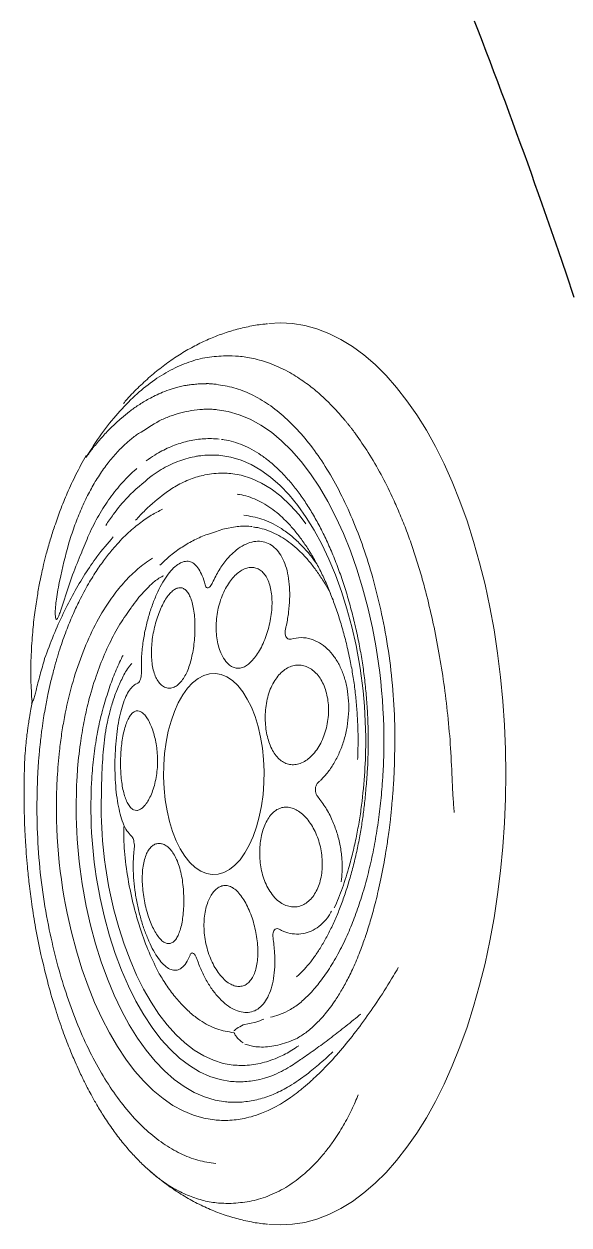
# Model space of a CAD drawing. Extents: x 941 to 1034, y 781 to 934.
# Drawn here: x 1021.88 to 1025.32, y 847.32 to 854.92 of the extents above; entities that cross this region are included whole.
import ezdxf

# ---------------------------------------------------------------- set-up
doc = ezdxf.new("R2010")
doc.units = 0
doc.header["$MEASUREMENT"] = 0
doc.linetypes.add('SLD-Solid', pattern=[0])
doc.layers.add('1', color=4, linetype='Continuous')

# ---------------------------------------------------------------- blocks, each defined once
blk = doc.blocks.new('S')
at = {"layer": '1', "color": 3, "linetype": 'SLD-Solid', "lineweight": 15}
for p, q in [((2.0161, -1.3126), (1.9693, -1.2484)), ((2.9307, -1.4257), (2.9271, -1.4978)), ((1.6479, -1.5811), (1.6651, -1.6616)), ((1.7864, -1.6503), (1.8014, -1.5928)), ((-1.4889, -1.6987), (-1.4717, -1.7896)), ((-1.4717, -1.7896), (-1.4554, -1.8366)), ((2.5914, -2.2476), (2.5895, -2.2499)), ((-1.4958, -2.5305), (-1.4946, -2.5312)), ((0.1727, -2.5568), (0.1368, -2.5566)), ((0.1127, -2.7131), (0.1586, -2.7152)), ((-0.3792, -2.9973), (-0.3768, -2.9973)), ((-0.3768, -2.9973), (-0.3665, -2.9979))]:
    blk.add_line(p, q, dxfattribs=at)
at = {"layer": '1', "color": 3, "linetype": 'SLD-Solid', "lineweight": 15, "flags": 128}
for points in [[(-2.7726, -1.4978), (-2.7762, -1.4257), (-2.7721, -1.3485), (-2.7595, -1.2714), (-2.7387, -1.1949), (-2.7095, -1.119), (-2.6722, -1.044), (-2.6269, -0.9701), (-2.5736, -0.8976), (-2.5125, -0.8266), (-2.4438, -0.7574), (-2.3678, -0.6901), (-2.2846, -0.625), (-2.1944, -0.5623), (-2.0976, -0.502), (-1.9944, -0.4445), (-1.8851, -0.3899), (-1.7701, -0.3383), (-1.6496, -0.2899), (-1.5241, -0.2448), (-1.3939, -0.2032), (-1.2594, -0.1652), (-1.1209, -0.1308), (-0.9789, -0.1003), (-0.8339, -0.0736), (-0.6861, -0.051), (-0.5362, -0.0323), (-0.3844, -0.0177), (-0.2313, -0.0073), (-0.0772, -0.001), (0.0772, 0.001), (0.2317, -0.001), (0.3858, -0.0073), (0.5389, -0.0177), (0.6907, -0.0323), (0.8406, -0.051), (0.9884, -0.0736), (1.1334, -0.1003), (1.2754, -0.1308), (1.4138, -0.1652), (1.5484, -0.2032), (1.6786, -0.2448), (1.8041, -0.2899), (1.9246, -0.3383), (2.0396, -0.3899), (2.1489, -0.4445), (2.2521, -0.502), (2.3489, -0.5623), (2.439, -0.625), (2.5223, -0.6901), (2.5983, -0.7574), (2.667, -0.8266), (2.7281, -0.8976), (2.7814, -0.9701), (2.8267, -1.044), (2.864, -1.119), (2.8931, -1.1949), (2.914, -1.2714), (2.9265, -1.3485), (2.9307, -1.4257), (2.9307, -1.4257)], [(-0.8472, -0.843), (-0.9753, -0.8722), (-1.0996, -0.9052), (-1.2194, -0.9421), (-1.3344, -0.9827), (-1.4441, -1.0268), (-1.548, -1.0742), (-1.6458, -1.1248), (-1.7371, -1.1784), (-1.8216, -1.2347), (-1.8988, -1.2935), (-1.9685, -1.3546), (-2.0304, -1.4178), (-2.0843, -1.4828), (-2.13, -1.5494), (-2.1673, -1.6172), (-2.196, -1.6861), (-2.216, -1.7558), (-2.2273, -1.8259)], [(-1.938, -1.8032), (-1.9274, -1.7385), (-1.9082, -1.6743), (-1.8806, -1.6108), (-1.8446, -1.5485), (-1.8004, -1.4874), (-1.7483, -1.428), (-1.6884, -1.3704), (-1.621, -1.3149), (-1.5464, -1.2618), (-1.4649, -1.2112), (-1.3769, -1.1635), (-1.2828, -1.1188), (-1.183, -1.0773), (-1.0779, -1.0392), (-0.968, -1.0046), (-0.8537, -0.9738), (-0.7357, -0.9468)], [(-1.5051, -1.2638), (-1.5615, -1.3078), (-1.6245, -1.3646), (-1.6794, -1.4234), (-1.7258, -1.4841), (-1.7636, -1.5462), (-1.7926, -1.6095), (-1.8126, -1.6737), (-1.8235, -1.7384)], [(-0.0136, -1.5323), (0.0601, -1.5291), (0.1341, -1.5303), (0.2072, -1.5357), (0.2787, -1.5454), (0.3474, -1.5591), (0.4124, -1.5767), (0.4729, -1.598), (0.5281, -1.6227), (0.5772, -1.6504), (0.6195, -1.6807), (0.6545, -1.7133), (0.6816, -1.7477), (0.7006, -1.7835), (0.7112, -1.8201), (0.7132, -1.8571), (0.7066, -1.8939), (0.6915, -1.9301), (0.668, -1.9652), (0.6366, -1.9987), (0.5976, -2.0302), (0.5516, -2.0591), (0.4992, -2.0852), (0.4411, -2.1081), (0.378, -2.1275), (0.3109, -2.143), (0.2406, -2.1546), (0.1681, -2.162), (0.0944, -2.1651), (0.0204, -2.164), (-0.0528, -2.1586), (-0.1242, -2.1489), (-0.1929, -2.1352), (-0.2579, -2.1175), (-0.3185, -2.0963), (-0.3736, -2.0716), (-0.4227, -2.0439), (-0.465, -2.0136), (-0.5, -1.981), (-0.5271, -1.9466), (-0.5461, -1.9108), (-0.5567, -1.8742), (-0.5587, -1.8372), (-0.5521, -1.8004), (-0.537, -1.7641), (-0.5135, -1.729), (-0.4821, -1.6956), (-0.4432, -1.6641), (-0.3971, -1.6351), (-0.3447, -1.609), (-0.2866, -1.5862), (-0.2235, -1.5668), (-0.1564, -1.5512), (-0.0861, -1.5397), (-0.0136, -1.5323)], [(1.9188, -1.7247), (1.9083, -1.7874), (1.8889, -1.8495), (1.8609, -1.9107), (1.8243, -1.9709), (1.7793, -2.0295), (1.7262, -2.0865), (1.6653, -2.1415), (1.5967, -2.1942), (1.5209, -2.2443), (1.4382, -2.2916), (1.3491, -2.336), (1.254, -2.377), (1.1533, -2.4147), (1.0476, -2.4487), (0.9373, -2.4789), (0.8231, -2.5051)], [(2.0223, -1.7407), (2.0111, -1.8069), (1.9907, -1.8726), (1.961, -1.9374), (1.9223, -2.0011), (1.8747, -2.0631), (1.8186, -2.1234), (1.754, -2.1816), (1.6815, -2.2373), (1.6013, -2.2903), (1.5138, -2.3404), (1.4196, -2.3873), (1.3189, -2.4308), (1.2124, -2.4706), (1.1005, -2.5066), (0.9839, -2.5385), (0.8631, -2.5663)], [(0.913, -2.6547), (1.0346, -2.6269), (1.1523, -2.5951), (1.2655, -2.5595), (1.3738, -2.5203), (1.4766, -2.4775), (1.5736, -2.4314), (1.6642, -2.3823), (1.7482, -2.3302), (1.825, -2.2755), (1.8945, -2.2183), (1.9562, -2.159), (2.0099, -2.0977), (2.0554, -2.0349), (2.0925, -1.9706), (2.1209, -1.9053), (2.1407, -1.8391), (2.1517, -1.7725)], [(2.2662, -1.8429), (2.2555, -1.9094), (2.2365, -1.9755), (2.2093, -2.0408), (2.174, -2.1052), (2.1306, -2.1683), (2.0795, -2.23), (2.0207, -2.2899), (1.9546, -2.3479), (1.8814, -2.4037), (1.8013, -2.4571), (1.7147, -2.5079), (1.6219, -2.5559), (1.5233, -2.6009), (1.4192, -2.6427), (1.3102, -2.6812), (1.1965, -2.7162), (1.0787, -2.7476), (0.9572, -2.7752)]]:
    blk.add_lwpolyline(points, dxfattribs=at)
at = {"layer": '1', "color": 3, "linetype": 'SLD-Solid', "lineweight": 15}
for centre, radius, start, end in [((-0.1318, -4.3558), 3.5849, 86.83594, 101.51193), ((-0.1315, -3.9129), 3.027, 86.83593, 101.51193), ((-0.7029, -2.4722), 0.0592, 50.91201, 59.99979), ((0.2868, 0.1248), 2.684, 267.56353, 281.52635), ((0.286, 0.2671), 2.8916, 266.83593, 281.51193), ((0.2863, 0.4256), 3.1434, 267.67226, 281.49976), ((0.2862, 0.5192), 3.3621, 266.83592, 281.51194)]:
    blk.add_arc(centre, radius, start, end, dxfattribs=at)
for points, knots in [([(0.1309, -0.3381), (0.0587, -0.3411), (-0.0837, -0.347), (-0.2933, -0.3655), (-0.4951, -0.3902), (-0.6883, -0.421), (-0.873, -0.4568), (-0.9903, -0.4851), (-1.0482, -0.499)], [0, 0, 0, 0, 0.177758, 0.350785, 0.519308, 0.683545, 0.843707, 1, 1, 1, 1]), ([(0.3219, -0.3254), (0.2903, -0.3282), (0.2268, -0.3339), (0.163, -0.3367), (0.1309, -0.3381)], [0, 0, 0, 0, 0.497933, 1, 1, 1, 1]), ([(-1.0482, -0.499), (-1.0842, -0.5084), (-1.1568, -0.5273), (-1.2636, -0.5591), (-1.3696, -0.5939), (-1.4743, -0.632), (-1.5771, -0.6734), (-1.6931, -0.7249), (-1.8219, -0.7895), (-1.9549, -0.867), (-2.0421, -0.9262), (-2.0895, -0.9612), (-2.1045, -0.9726), (-2.1193, -0.984), (-2.1341, -0.9957), (-2.1487, -1.0074), (-2.172, -1.0266), (-2.2083, -1.0579), (-2.2604, -1.1065), (-2.308, -1.1559), (-2.3482, -1.2021), (-2.3795, -1.2412), (-2.4107, -1.2838), (-2.4412, -1.3302), (-2.4818, -1.4001), (-2.5224, -1.4895), (-2.5526, -1.5937), (-2.5673, -1.6864), (-2.5677, -1.7442), (-2.5679, -1.7711)], [0, 0, 0, 0, 0.039649, 0.080068, 0.12125, 0.163185, 0.205866, 0.249282, 0.313406, 0.38198, 0.445953, 0.454581, 0.463266, 0.472007, 0.480806, 0.489662, 0.498574, 0.523834, 0.559008, 0.604021, 0.628629, 0.655391, 0.684294, 0.715323, 0.748465, 0.823094, 0.88982, 0.948755, 1, 1, 1, 1]), ([(1.3026, -0.6799), (1.3202, -0.6903), (1.3895, -0.7311), (1.5053, -0.804), (1.6435, -0.8994), (1.7704, -0.9966), (1.8847, -1.0945), (1.9688, -1.1765), (2.0292, -1.2419), (2.0639, -1.2826), (2.0958, -1.3224), (2.1129, -1.3457), (2.1241, -1.361)], [0, 0, 0, 0, 0.047927, 0.189273, 0.33146, 0.472864, 0.615132, 0.756548, 0.827223, 0.897894, 0.933233, 1, 1, 1, 1]), ([(-0.9092, -0.7791), (-0.8301, -0.7642), (-0.6719, -0.7345), (-0.4229, -0.7094), (-0.1699, -0.6979), (-0.0013, -0.7038), (0.0831, -0.7067)], [0, 0, 0, 0, 0.25, 0.5, 0.75, 1, 1, 1, 1]), ([(0.0831, -0.7067), (0.0909, -0.7071), (0.1037, -0.7078), (0.1235, -0.709), (0.1457, -0.7104), (0.1774, -0.7125), (0.2228, -0.716), (0.2738, -0.7205), (0.3234, -0.7254), (0.3747, -0.731), (0.4285, -0.7375), (0.5, -0.7473), (0.5748, -0.7585), (0.6596, -0.7735), (0.7386, -0.789), (0.8142, -0.8056), (0.8998, -0.8263), (0.9925, -0.8513), (1.0896, -0.8817), (1.1851, -0.9154), (1.2785, -0.9528), (1.3675, -0.995), (1.4429, -1.0362), (1.52, -1.0844), (1.595, -1.1393), (1.6623, -1.203), (1.7152, -1.2634), (1.7403, -1.3045), (1.7524, -1.3244)], [0, 0, 0, 0, 0.0102, 0.016575, 0.025763, 0.038933, 0.057956, 0.085006, 0.105873, 0.123374, 0.152941, 0.177736, 0.219724, 0.254777, 0.295478, 0.331404, 0.363909, 0.421732, 0.472603, 0.518682, 0.581209, 0.637573, 0.689393, 0.737658, 0.811463, 0.878836, 0.941481, 1, 1, 1, 1]), ([(-2.388, -1.8323), (-2.3822, -1.7947), (-2.3708, -1.7195), (-2.3268, -1.6083), (-2.2638, -1.4996), (-2.1802, -1.3943), (-2.0774, -1.2934), (-1.9561, -1.1978), (-1.8174, -1.1082), (-1.6626, -1.0256), (-1.4929, -0.9505), (-1.3098, -0.884), (-1.1156, -0.8255), (-0.978, -0.7946), (-0.9092, -0.7791)], [0, 0, 0, 0, 0.083333, 0.166667, 0.25, 0.333333, 0.416667, 0.5, 0.583333, 0.666667, 0.75, 0.833333, 0.916667, 1, 1, 1, 1]), ([(1.6164, -1.4883), (1.6118, -1.4711), (1.6025, -1.4365), (1.5772, -1.3765), (1.5363, -1.3117), (1.4759, -1.2453), (1.4008, -1.1794), (1.3109, -1.1153), (1.2049, -1.0534), (1.0922, -0.9991), (0.9755, -0.9521), (0.8581, -0.9119), (0.7343, -0.8764), (0.6052, -0.8457), (0.4712, -0.82), (0.3333, -0.7995), (0.2159, -0.7868), (0.1388, -0.7808), (0.0968, -0.7781), (0.0785, -0.7771), (0.0661, -0.7764)], [0, 0, 0, 0, 0.058275, 0.116544, 0.182109, 0.247932, 0.313649, 0.384625, 0.455769, 0.526743, 0.587384, 0.648024, 0.707943, 0.767859, 0.827732, 0.887601, 0.947268, 0.977084, 0.984536, 1, 1, 1, 1]), ([(-0.7857, -0.9356), (-0.7675, -0.932), (-0.7148, -0.9213), (-0.6253, -0.9062), (-0.517, -0.8916), (-0.4068, -0.8807), (-0.2954, -0.8734), (-0.1832, -0.8698), (-0.0727, -0.8699), (0.0048, -0.8724), (0.0447, -0.8745), (0.0494, -0.8747)], [0, 0, 0, 0, 0.069066, 0.200543, 0.332094, 0.463702, 0.595352, 0.727032, 0.858727, 0.983492, 1, 1, 1, 1]), ([(0.0355, -0.8905), (0.107, -0.8956), (0.2152, -0.9033), (0.3554, -0.9231), (0.4595, -0.9414), (0.5604, -0.9631), (0.6747, -0.9927), (0.7997, -1.0319), (0.8832, -1.067), (0.9249, -1.0846)], [0, 0, 0, 0, 0.215379, 0.326076, 0.43678, 0.547811, 0.658846, 0.829425, 1, 1, 1, 1]), ([(0.0493, -0.8753), (0.0559, -0.8757), (0.101, -0.8783), (0.1795, -0.8846), (0.282, -0.8947), (0.3774, -0.9074), (0.4723, -0.9233), (0.5687, -0.9426), (0.6649, -0.9654), (0.7578, -0.9912), (0.8466, -1.0196), (0.9305, -1.0505), (1.0092, -1.0835), (1.0824, -1.1186), (1.15, -1.1556), (1.2114, -1.1941), (1.2663, -1.2336), (1.313, -1.2734), (1.3444, -1.3041), (1.3577, -1.3208), (1.3605, -1.3243)], [0, 0, 0, 0, 0.011485, 0.077613, 0.136037, 0.190529, 0.247168, 0.308671, 0.370596, 0.432748, 0.494966, 0.557033, 0.618591, 0.680213, 0.741971, 0.803559, 0.864731, 0.925255, 0.984201, 1, 1, 1, 1]), ([(-2.0396, -1.799), (-2.0389, -1.7933), (-2.0358, -1.7679), (-2.0252, -1.7228), (-2.0047, -1.6639), (-1.9767, -1.6057), (-1.9416, -1.5485), (-1.8995, -1.4924), (-1.8507, -1.4375), (-1.7952, -1.384), (-1.7331, -1.3321), (-1.6648, -1.2819), (-1.5903, -1.2337), (-1.5099, -1.1876), (-1.424, -1.1439), (-1.3327, -1.1027), (-1.2365, -1.0641), (-1.1356, -1.0284), (-1.0305, -0.9957), (-0.9234, -0.9667), (-0.841, -0.9473), (-0.7953, -0.9377), (-0.7857, -0.9356)], [0, 0, 0, 0, 0.0159124, 0.0719639, 0.1276729, 0.1828546, 0.2375199, 0.2917593, 0.3456875, 0.3994103, 0.4530122, 0.5065554, 0.5600822, 0.6136127, 0.6671661, 0.7207531, 0.7743791, 0.828045, 0.8817501, 0.9354914, 0.9864539, 1, 1, 1, 1]), ([(-1.6924, -1.6993), (-1.6917, -1.6943), (-1.6889, -1.6713), (-1.6788, -1.6306), (-1.6589, -1.5775), (-1.6315, -1.5251), (-1.5972, -1.4736), (-1.556, -1.4234), (-1.5081, -1.3744), (-1.4536, -1.3269), (-1.3928, -1.281), (-1.3258, -1.237), (-1.2529, -1.1951), (-1.1744, -1.1555), (-1.0906, -1.1184), (-1.0019, -1.084), (-0.9086, -1.0525), (-0.8112, -1.024), (-0.725, -1.0023), (-0.671, -0.9907), (-0.6517, -0.9865)], [0, 0, 0, 0, 0.01755, 0.079517, 0.140948, 0.20158, 0.26148, 0.320823, 0.379793, 0.438544, 0.497186, 0.555794, 0.614404, 0.673046, 0.731737, 0.790485, 0.84929, 0.90815, 0.96706, 1, 1, 1, 1]), ([(-0.6517, -0.9865), (-0.6355, -0.9832), (-0.5886, -0.9737), (-0.5087, -0.9606), (-0.4118, -0.9484), (-0.3133, -0.9398), (-0.2137, -0.935), (-0.1135, -0.9335), (-0.0469, -0.9357), (-0.0136, -0.9368)], [0, 0, 0, 0, 0.080367, 0.233434, 0.386614, 0.539884, 0.693216, 0.846586, 1, 1, 1, 1]), ([(1.5961, -0.9176), (1.5985, -0.9205), (1.6287, -0.9564), (1.6812, -1.0222), (1.7533, -1.1148), (1.819, -1.204), (1.8674, -1.2727), (1.8932, -1.3115), (1.9003, -1.3221)], [0, 0, 0, 0, 0.020214, 0.248004, 0.470016, 0.69289, 0.915967, 1, 1, 1, 1]), ([(2.1068, -0.933), (2.1222, -0.9393), (2.1542, -0.9525), (2.2019, -0.9747), (2.2512, -0.9996), (2.3016, -1.0276), (2.3527, -1.0586), (2.4068, -1.0947), (2.4626, -1.1361), (2.5184, -1.1832), (2.5708, -1.2336), (2.6328, -1.3025), (2.6973, -1.3928), (2.7519, -1.5046), (2.7858, -1.621), (2.7912, -1.6981), (2.7939, -1.7367)], [0, 0, 0, 0, 0.034824, 0.072374, 0.112663, 0.1557, 0.201495, 0.250055, 0.309431, 0.370884, 0.434414, 0.500019, 0.622532, 0.75007, 0.875175, 1, 1, 1, 1]), ([(0.1284, -1.1839), (0.1243, -1.1793), (0.1057, -1.1585), (0.0662, -1.1234), (0.0048, -1.0822), (-0.065, -1.0477), (-0.1408, -1.0207), (-0.221, -1.0023), (-0.3032, -0.9928), (-0.3852, -0.993), (-0.4649, -1.0024), (-0.5399, -1.0215), (-0.6085, -1.0493), (-0.6681, -1.0854), (-0.7176, -1.1286), (-0.7547, -1.1779), (-0.7794, -1.2338), (-0.7893, -1.295), (-0.7808, -1.3371), (-0.7766, -1.3582)], [0, 0, 0, 0, 0.017086, 0.077681, 0.138269, 0.198172, 0.258071, 0.317615, 0.377156, 0.436673, 0.49619, 0.55602, 0.615851, 0.676352, 0.736856, 0.798484, 0.860118, 0.930054, 1, 1, 1, 1]), ([(0.7589, -1.0411), (0.7383, -1.0386), (0.6912, -1.0328), (0.6139, -1.0353), (0.5302, -1.0463), (0.4481, -1.0669), (0.3667, -1.0973), (0.2889, -1.1373), (0.2451, -1.1709), (0.2231, -1.1877)], [0, 0, 0, 0, 0.109227, 0.249518, 0.389815, 0.532722, 0.675639, 0.837807, 1, 1, 1, 1]), ([(-1.4845, -1.5964), (-1.4841, -1.5917), (-1.4823, -1.5691), (-1.4717, -1.5286), (-1.4524, -1.4754), (-1.4253, -1.423), (-1.3915, -1.3719), (-1.3508, -1.3222), (-1.3038, -1.2743), (-1.2507, -1.2284), (-1.1913, -1.1846), (-1.13, -1.1448), (-1.086, -1.1206), (-1.0657, -1.1096)], [0, 0, 0, 0, 0.0274951, 0.1317335, 0.2350029, 0.3368263, 0.4370853, 0.5358569, 0.6332869, 0.7295067, 0.8243825, 0.9195129, 1, 1, 1, 1]), ([(-0.0719, -1.4754), (-0.0601, -1.4681), (-0.0364, -1.4537), (-0.0102, -1.4275), (0.0082, -1.3988), (0.0184, -1.3674), (0.0195, -1.334), (0.0115, -1.2996), (-0.0058, -1.2654), (-0.0316, -1.2326), (-0.0655, -1.2025), (-0.1058, -1.1759), (-0.1518, -1.1539), (-0.2015, -1.137), (-0.2539, -1.1258), (-0.3071, -1.1204), (-0.3599, -1.1211), (-0.4107, -1.1277), (-0.4582, -1.1402), (-0.5012, -1.1578), (-0.5385, -1.1804), (-0.5691, -1.207), (-0.5921, -1.2371), (-0.6071, -1.2697), (-0.6133, -1.3038), (-0.6108, -1.3385), (-0.5992, -1.3727), (-0.579, -1.4055), (-0.5504, -1.4357), (-0.5141, -1.4627), (-0.471, -1.4853), (-0.4224, -1.503), (-0.3697, -1.5151), (-0.315, -1.5215), (-0.2601, -1.5223), (-0.2076, -1.5179), (-0.1588, -1.5086), (-0.1124, -1.4951), (-0.0859, -1.4822), (-0.0719, -1.4754)], [0, 0, 0, 0, 0.026961, 0.053928, 0.080851, 0.107776, 0.135596, 0.163415, 0.191383, 0.219349, 0.246957, 0.274563, 0.301675, 0.328785, 0.355461, 0.382135, 0.408506, 0.434876, 0.461091, 0.487307, 0.513516, 0.539726, 0.566078, 0.592432, 0.619069, 0.645707, 0.672755, 0.699804, 0.727332, 0.754862, 0.782791, 0.810719, 0.838629, 0.866531, 0.893521, 0.920503, 0.945925, 0.971348, 1, 1, 1, 1]), ([(1.0599, -1.4328), (1.0625, -1.4279), (1.0742, -1.4055), (1.0878, -1.3641), (1.0924, -1.3092), (1.0828, -1.2556), (1.0601, -1.2048), (1.0237, -1.1587), (0.985, -1.1235), (0.9548, -1.1071), (0.9444, -1.1014)], [0, 0, 0, 0, 0.041855, 0.19029, 0.338711, 0.485452, 0.632183, 0.778044, 0.923899, 1, 1, 1, 1]), ([(1.9693, -1.2484), (1.9463, -1.2197), (1.9117, -1.1768), (1.8655, -1.1255), (1.8427, -1.1029), (1.8343, -1.0947)], [0, 0, 0, 0, 0.5589873, 0.83844, 1, 1, 1, 1]), ([(-1.5597, -1.6569), (-1.5538, -1.6186), (-1.542, -1.5411), (-1.4927, -1.4426), (-1.4348, -1.3616), (-1.376, -1.2971), (-1.3154, -1.2414), (-1.27, -1.2086), (-1.2519, -1.1955)], [0, 0, 0, 0, 0.2335518, 0.4715892, 0.6139879, 0.7563866, 0.902921, 1, 1, 1, 1]), ([(0.2231, -1.1877), (0.2198, -1.1903), (0.2123, -1.1958), (0.1977, -1.2018), (0.1798, -1.2049), (0.1601, -1.2032), (0.1412, -1.1961), (0.1327, -1.188), (0.1284, -1.1839)], [0, 0, 0, 0, 0.130196, 0.289219, 0.442003, 0.610949, 0.805825, 1, 1, 1, 1]), ([(0.8196, -1.4923), (0.8338, -1.4821), (0.8621, -1.4616), (0.8916, -1.4266), (0.9105, -1.3907), (0.9193, -1.3552), (0.9185, -1.3199), (0.9086, -1.2861), (0.8896, -1.2548), (0.8628, -1.2267), (0.8285, -1.2029), (0.7882, -1.1838), (0.7428, -1.1701), (0.6938, -1.1619), (0.6423, -1.1597), (0.5898, -1.163), (0.5378, -1.1721), (0.4875, -1.1865), (0.4404, -1.2057), (0.3975, -1.2293), (0.3603, -1.2565), (0.3296, -1.2865), (0.3065, -1.3185), (0.2915, -1.3516), (0.2856, -1.3848), (0.2887, -1.4172), (0.3014, -1.4477), (0.3228, -1.4756), (0.3529, -1.5001), (0.3897, -1.5205), (0.4322, -1.5365), (0.4781, -1.548), (0.5266, -1.5549), (0.5765, -1.5574), (0.6273, -1.5551), (0.6786, -1.5479), (0.7283, -1.5352), (0.777, -1.5172), (0.8051, -1.5008), (0.8196, -1.4923)], [0, 0, 0, 0, 0.0313687, 0.0627342, 0.0904991, 0.1182616, 0.1455166, 0.1727696, 0.1995595, 0.226348, 0.2527917, 0.2792349, 0.3054794, 0.331724, 0.3579199, 0.3841165, 0.4104125, 0.4367099, 0.4632506, 0.4897933, 0.5167114, 0.5436318, 0.5710205, 0.5984107, 0.6262483, 0.654085, 0.6820732, 0.7100553, 0.7374185, 0.7647729, 0.7906278, 0.816482, 0.8413128, 0.8661493, 0.8916372, 0.9171302, 0.9440604, 0.9709925, 1, 1, 1, 1]), ([(-0.8416, -1.3928), (-0.8493, -1.3911), (-0.8842, -1.3832), (-0.9471, -1.3727), (-1.0282, -1.3659), (-1.1057, -1.3668), (-1.1774, -1.3753), (-1.2414, -1.3916), (-1.2963, -1.4151), (-1.3403, -1.4456), (-1.3726, -1.4821), (-1.3916, -1.5238), (-1.3974, -1.5695), (-1.389, -1.6179), (-1.3669, -1.6678), (-1.331, -1.7173), (-1.2804, -1.767), (-1.215, -1.8148), (-1.1605, -1.8418), (-1.1333, -1.8553)], [0, 0, 0, 0, 0.017086, 0.077681, 0.13827, 0.198173, 0.258071, 0.317615, 0.377157, 0.436674, 0.49619, 0.55602, 0.615851, 0.676352, 0.736856, 0.798485, 0.860118, 0.930054, 1, 1, 1, 1]), ([(-0.7766, -1.3582), (-0.7759, -1.3614), (-0.7745, -1.3684), (-0.7772, -1.3786), (-0.7853, -1.3879), (-0.7997, -1.3945), (-0.8198, -1.3967), (-0.8344, -1.3941), (-0.8416, -1.3928)], [0, 0, 0, 0, 0.130195, 0.289218, 0.442003, 0.610949, 0.805825, 1, 1, 1, 1]), ([(1.8014, -1.5924), (1.8014, -1.5924), (1.8035, -1.5778), (1.8059, -1.5463), (1.802, -1.4778), (1.7852, -1.4048), (1.7617, -1.3475), (1.7536, -1.3276)], [0, 0, 0, 0, 0.0000039, 0.203726, 0.4074939, 0.7949562, 1, 1, 1, 1]), ([(1.7966, -1.3099), (1.8065, -1.3244), (1.8341, -1.3649), (1.874, -1.4416), (1.9025, -1.5223), (1.9166, -1.5945), (1.9209, -1.6396), (1.9218, -1.6831), (1.92, -1.7084), (1.9188, -1.7247)], [0, 0, 0, 0, 0.108436, 0.302375, 0.560568, 0.689551, 0.818549, 0.883022, 1, 1, 1, 1]), ([(1.9004, -1.3224), (1.91, -1.3363), (1.9325, -1.3689), (1.9607, -1.4209), (1.9829, -1.4683), (1.9919, -1.497), (1.9945, -1.5056)], [0, 0, 0, 0, 0.227114, 0.531205, 0.859261, 1, 1, 1, 1]), ([(2.1517, -1.7725), (2.1526, -1.7609), (2.156, -1.7184), (2.1527, -1.6446), (2.1347, -1.5516), (2.1016, -1.4593), (2.0615, -1.3797), (2.0288, -1.3315), (2.0163, -1.3129)], [0, 0, 0, 0, 0.074834, 0.274554, 0.475512, 0.675319, 0.875127, 1, 1, 1, 1]), ([(2.1241, -1.361), (2.1241, -1.361), (2.1332, -1.3733), (2.1532, -1.4038), (2.1814, -1.4511), (2.2055, -1.5001), (2.2279, -1.553), (2.2458, -1.6078), (2.2591, -1.6656), (2.2668, -1.7195), (2.2693, -1.7631), (2.2692, -1.8047), (2.2674, -1.8283), (2.2662, -1.8429)], [0, 0, 0, 0, 0.000002, 0.080793, 0.193216, 0.30213, 0.388292, 0.523186, 0.641729, 0.744268, 0.85468, 0.909886, 1, 1, 1, 1]), ([(1.1129, -1.4722), (1.1081, -1.4728), (1.0974, -1.474), (1.0818, -1.4727), (1.0676, -1.468), (1.0575, -1.4592), (1.0541, -1.4467), (1.058, -1.4375), (1.0599, -1.4328)], [0, 0, 0, 0, 0.130196, 0.289219, 0.442004, 0.610949, 0.805825, 1, 1, 1, 1]), ([(-2.7708, -1.5075), (-2.77, -1.5174), (-2.7668, -1.5587), (-2.7536, -1.6307), (-2.7312, -1.7229), (-2.7011, -1.8136), (-2.6642, -1.9027), (-2.6202, -1.99), (-2.5693, -2.0755), (-2.5112, -2.159), (-2.4462, -2.2405), (-2.3736, -2.3195), (-2.3135, -2.3792), (-2.2759, -2.411), (-2.2667, -2.4188)], [0, 0, 0, 0, 0.02788, 0.116636, 0.205673, 0.295333, 0.38596, 0.477893, 0.571458, 0.666951, 0.764616, 0.864609, 0.966969, 1, 1, 1, 1]), ([(-0.6336, -1.7699), (-0.6258, -1.7626), (-0.6102, -1.7481), (-0.5964, -1.7239), (-0.5906, -1.6988), (-0.5931, -1.6729), (-0.6038, -1.6469), (-0.6225, -1.6206), (-0.6492, -1.5947), (-0.6837, -1.5693), (-0.7251, -1.5456), (-0.7723, -1.5242), (-0.8238, -1.5062), (-0.8779, -1.4921), (-0.9328, -1.4827), (-0.9867, -1.4781), (-1.0383, -1.4788), (-1.0858, -1.4844), (-1.1282, -1.4952), (-1.1643, -1.5105), (-1.1932, -1.5301), (-1.2143, -1.5533), (-1.227, -1.5797), (-1.2312, -1.6082), (-1.2266, -1.6382), (-1.2136, -1.6688), (-1.1922, -1.6991), (-1.1632, -1.7283), (-1.1271, -1.7553), (-1.0849, -1.7796), (-1.0375, -1.8), (-0.9862, -1.8161), (-0.9324, -1.8271), (-0.8773, -1.8328), (-0.8227, -1.8327), (-0.7702, -1.8269), (-0.7218, -1.8155), (-0.6731, -1.7975), (-0.648, -1.7799), (-0.6336, -1.7699)], [0, 0, 0, 0, 0.024899, 0.049796, 0.074681, 0.099571, 0.124891, 0.150216, 0.176963, 0.203713, 0.231496, 0.259279, 0.287258, 0.315236, 0.342876, 0.370514, 0.39766, 0.424803, 0.451505, 0.478205, 0.504593, 0.530979, 0.5572, 0.583422, 0.609627, 0.635834, 0.662172, 0.688512, 0.715126, 0.741742, 0.768759, 0.795778, 0.823274, 0.850772, 0.878683, 0.906593, 0.934528, 0.962456, 1, 1, 1, 1]), ([(1.2514, -1.9522), (1.2587, -1.9496), (1.292, -1.938), (1.3484, -1.9135), (1.4156, -1.8759), (1.4734, -1.8339), (1.5208, -1.789), (1.5561, -1.7425), (1.579, -1.6959), (1.5883, -1.6504), (1.5842, -1.6074), (1.5664, -1.5682), (1.5355, -1.5336), (1.4919, -1.505), (1.4369, -1.4828), (1.3716, -1.4679), (1.2948, -1.4601), (1.2078, -1.4605), (1.1446, -1.4683), (1.1129, -1.4722)], [0, 0, 0, 0, 0.017086, 0.077681, 0.138269, 0.198172, 0.258071, 0.317615, 0.377157, 0.436674, 0.49619, 0.55602, 0.615851, 0.676352, 0.736856, 0.798484, 0.860118, 0.930054, 1, 1, 1, 1]), ([(1.993, -1.4987), (1.9991, -1.5175), (2.0103, -1.552), (2.0222, -1.6183), (2.0268, -1.6803), (2.0234, -1.7262), (2.0223, -1.7407)], [0, 0, 0, 0, 0.23448, 0.429958, 0.821288, 1, 1, 1, 1]), ([(2.5916, -2.2478), (2.6085, -2.2283), (2.6495, -2.181), (2.7068, -2.1012), (2.7636, -2.0102), (2.8119, -1.9175), (2.852, -1.8235), (2.8841, -1.7286), (2.9076, -1.6331), (2.9213, -1.5591), (2.9246, -1.5169), (2.9253, -1.507)], [0, 0, 0, 0, 0.092993, 0.226305, 0.356267, 0.482979, 0.6067, 0.727796, 0.846682, 0.963797, 1, 1, 1, 1]), ([(1.3423, -1.8124), (1.3547, -1.8019), (1.3796, -1.781), (1.4039, -1.7486), (1.4181, -1.7176), (1.4231, -1.6887), (1.4191, -1.6616), (1.4067, -1.6369), (1.3859, -1.6154), (1.3576, -1.5973), (1.3224, -1.5834), (1.2812, -1.5737), (1.2352, -1.5686), (1.1853, -1.568), (1.1331, -1.572), (1.0796, -1.5802), (1.0265, -1.5926), (0.975, -1.6087), (0.9268, -1.6282), (0.8831, -1.6504), (0.8458, -1.675), (0.8159, -1.7011), (0.7949, -1.7284), (0.7834, -1.7558), (0.7818, -1.7828), (0.7892, -1.8085), (0.8053, -1.8324), (0.8288, -1.854), (0.8593, -1.8729), (0.8966, -1.8888), (0.9399, -1.9006), (0.9888, -1.908), (1.0414, -1.91), (1.0965, -1.9065), (1.1518, -1.8973), (1.2058, -1.8828), (1.2563, -1.8635), (1.3031, -1.8401), (1.3291, -1.8217), (1.3423, -1.8124)], [0, 0, 0, 0, 0.0302064, 0.0604105, 0.0869265, 0.1134417, 0.1397102, 0.1659788, 0.1921723, 0.2183666, 0.2446344, 0.2709036, 0.2973913, 0.3238809, 0.3507245, 0.3775703, 0.4048735, 0.4321783, 0.4599481, 0.4877177, 0.5157205, 0.5437183, 0.5712666, 0.5988057, 0.6249466, 0.651085, 0.6759795, 0.7008794, 0.7261508, 0.7514279, 0.7781169, 0.8048084, 0.8325658, 0.8603226, 0.8883073, 0.9162897, 0.9439489, 0.9716057, 1, 1, 1, 1]), ([(1.6278, -1.5312), (1.635, -1.548), (1.6422, -1.5649), (1.6479, -1.5811), (1.6479, -1.5811)], [0, 0, 0, 0, 0.999979, 1, 1, 1, 1]), ([(1.8014, -1.5928), (1.8014, -1.5928), (1.8014, -1.5927), (1.8014, -1.5926), (1.8014, -1.5925), (1.8014, -1.5925)], [0, 0, 0, 0, 0.313019, 0.656517, 1, 1, 1, 1]), ([(-1.4883, -1.6034), (-1.4885, -1.6064), (-1.4898, -1.6258), (-1.4911, -1.6595), (-1.4896, -1.6856), (-1.4889, -1.6987)], [0, 0, 0, 0, 0.082822, 0.537093, 1, 1, 1, 1]), ([(1.6651, -1.6616), (1.6728, -1.6762), (1.686, -1.7013), (1.698, -1.7149), (1.703, -1.7205)], [0, 0, 0, 0, 0.579617, 1, 1, 1, 1]), ([(1.714, -1.7177), (1.7165, -1.7169), (1.7195, -1.7159), (1.7267, -1.7125), (1.7425, -1.7026), (1.7611, -1.6847), (1.7729, -1.6693), (1.7787, -1.6617)], [0, 0, 0, 0, 0.064952, 0.077897, 0.212974, 0.612518, 1, 1, 1, 1]), ([(-1.8235, -1.7384), (-1.8247, -1.7551), (-1.8272, -1.7911), (-1.8243, -1.8463), (-1.8139, -1.9153), (-1.7902, -1.995), (-1.7509, -2.0799), (-1.7145, -2.1332), (-1.6979, -2.1577)], [0, 0, 0, 0, 0.116842, 0.251408, 0.38635, 0.601816, 0.817298, 1, 1, 1, 1]), ([(1.7142, -1.7206), (1.7083, -1.7566), (1.6965, -1.8292), (1.6472, -1.9211), (1.5893, -1.9964), (1.5307, -2.0564), (1.4611, -2.1142), (1.396, -2.1592), (1.3538, -2.1844), (1.3408, -2.1921)], [0, 0, 0, 0, 0.209599, 0.423223, 0.551018, 0.678812, 0.810318, 0.941824, 1, 1, 1, 1]), ([(2.7939, -1.7367), (2.7939, -1.7676), (2.7937, -1.8294), (2.7757, -1.9218), (2.7447, -2.0134), (2.6997, -2.1022), (2.6492, -2.1806), (2.6085, -2.2278), (2.5914, -2.2476)], [0, 0, 0, 0, 0.176436, 0.353137, 0.5301, 0.707323, 0.876868, 1, 1, 1, 1]), ([(-2.5679, -1.7711), (-2.5661, -1.8106), (-2.5624, -1.8893), (-2.5313, -2.0058), (-2.4807, -2.1215), (-2.4096, -2.2353), (-2.3185, -2.3467), (-2.2072, -2.4546), (-2.078, -2.5587), (-1.9764, -2.6237), (-1.9255, -2.6562)], [0, 0, 0, 0, 0.125415, 0.250137, 0.374777, 0.499583, 0.624349, 0.74942, 0.874666, 1, 1, 1, 1]), ([(-1.9035, -2.2753), (-1.9163, -2.2569), (-1.9496, -2.2092), (-1.9905, -2.1299), (-2.0242, -2.0375), (-2.0426, -1.9438), (-2.0459, -1.869), (-2.0425, -1.8258), (-2.0415, -1.814)], [0, 0, 0, 0, 0.124846, 0.324624, 0.524457, 0.725453, 0.925166, 1, 1, 1, 1]), ([(-1.8058, -2.2446), (-1.8122, -2.2356), (-1.8425, -2.1933), (-1.8857, -2.1155), (-1.9179, -2.0278), (-1.9314, -1.9656), (-1.938, -1.9211), (-1.9407, -1.8854), (-1.9411, -1.843), (-1.9392, -1.8186), (-1.938, -1.8032)], [0, 0, 0, 0, 0.0640874, 0.3023111, 0.5404427, 0.6594414, 0.718914, 0.8378934, 0.8973655, 1, 1, 1, 1]), ([(-1.9255, -2.6562), (-1.9466, -2.6407), (-1.9902, -2.6086), (-2.0527, -2.556), (-2.1155, -2.4969), (-2.1699, -2.4379), (-2.2174, -2.3795), (-2.2584, -2.3218), (-2.2917, -2.2669), (-2.3182, -2.2157), (-2.3394, -2.1684), (-2.355, -2.1256), (-2.3663, -2.088), (-2.3742, -2.0569), (-2.3807, -2.0299), (-2.3824, -2.0097), (-2.3857, -1.9947), (-2.3875, -1.9795), (-2.3872, -1.9657), (-2.3908, -1.9518), (-2.3915, -1.9376), (-2.3899, -1.9207), (-2.3905, -1.9059), (-2.3909, -1.8969), (-2.3939, -1.8926), (-2.3944, -1.891), (-2.3943, -1.8906), (-2.3942, -1.8904), (-2.3939, -1.8897), (-2.3931, -1.8883), (-2.3923, -1.8836), (-2.3918, -1.8748), (-2.3903, -1.8569), (-2.3889, -1.8424), (-2.388, -1.8323)], [0, 0, 0, 0, 0.066118, 0.136938, 0.213999, 0.299167, 0.361905, 0.431287, 0.509977, 0.558646, 0.612909, 0.6759, 0.707486, 0.742831, 0.783653, 0.799067, 0.813649, 0.833587, 0.852019, 0.861533, 0.878293, 0.90225, 0.919971, 0.927847, 0.932019, 0.932759, 0.933114, 0.933388, 0.933963, 0.93611, 0.939288, 0.950952, 0.965966, 1, 1, 1, 1]), ([(-2.2273, -1.8259), (-2.228, -1.8336), (-2.2298, -1.8528), (-2.231, -1.8836), (-2.2293, -1.93), (-2.2235, -1.9875), (-2.2084, -2.0565), (-2.1866, -2.1245), (-2.1492, -2.2148), (-2.1009, -2.2785), (-2.077, -2.3232), (-2.077, -2.3232)], [0, 0, 0, 0, 0.0453331, 0.1136722, 0.1817804, 0.3180598, 0.4545244, 0.590966, 0.7272287, 0.9999978, 1, 1, 1, 1]), ([(-1.4554, -1.8366), (-1.45, -1.8537), (-1.4358, -1.899), (-1.4048, -1.97), (-1.3603, -2.0476), (-1.3072, -2.1214), (-1.2644, -2.1659), (-1.2429, -2.1883)], [0, 0, 0, 0, 0.131614, 0.348029, 0.565844, 0.782168, 1, 1, 1, 1]), ([(-1.1333, -1.8553), (-1.1292, -1.8573), (-1.1199, -1.8617), (-1.1086, -1.8698), (-1.1008, -1.8792), (-1.0991, -1.8889), (-1.1054, -1.8974), (-1.115, -1.9007), (-1.1197, -1.9023)], [0, 0, 0, 0, 0.1301956, 0.2892195, 0.4420041, 0.6109495, 0.8058267, 1, 1, 1, 1]), ([(2.5424, -1.835), (2.5367, -1.8726), (2.5252, -1.9478), (2.4813, -2.059), (2.4183, -2.1677), (2.3347, -2.273), (2.2319, -2.3739), (2.1106, -2.4695), (1.9719, -2.559), (1.8171, -2.6417), (1.6474, -2.7167), (1.4643, -2.7833), (1.2701, -2.8417), (1.1325, -2.8727), (1.0637, -2.8881)], [0, 0, 0, 0, 0.083333, 0.166667, 0.25, 0.333333, 0.416667, 0.5, 0.583333, 0.666667, 0.75, 0.833333, 0.916667, 1, 1, 1, 1]), ([(-1.1197, -1.9023), (-1.1252, -1.9037), (-1.1502, -1.9102), (-1.189, -1.9243), (-1.2289, -1.9465), (-1.2556, -1.9726), (-1.2692, -2.0016), (-1.2689, -2.0333), (-1.2552, -2.0667), (-1.228, -2.1012), (-1.1885, -2.1359), (-1.1372, -2.1699), (-1.0758, -2.2022), (-1.0057, -2.2317), (-0.9287, -2.2577), (-0.8469, -2.2789), (-0.7591, -2.2953), (-0.6676, -2.3053), (-0.6082, -2.3049), (-0.5785, -2.3046)], [0, 0, 0, 0, 0.017086, 0.077681, 0.13827, 0.198173, 0.258071, 0.317615, 0.377157, 0.436674, 0.49619, 0.55602, 0.615851, 0.676352, 0.736856, 0.798485, 0.860118, 0.930054, 1, 1, 1, 1]), ([(-0.5039, -2.1958), (-0.4951, -2.188), (-0.4776, -2.1723), (-0.466, -2.1455), (-0.465, -2.1182), (-0.4737, -2.0921), (-0.4919, -2.067), (-0.5177, -2.0443), (-0.5507, -2.0244), (-0.5889, -2.0075), (-0.6321, -1.9936), (-0.6795, -1.9823), (-0.7303, -1.9739), (-0.7839, -1.9683), (-0.838, -1.9659), (-0.8915, -1.9667), (-0.9419, -1.9709), (-0.9876, -1.9785), (-1.027, -1.9893), (-1.059, -2.003), (-1.0825, -2.0194), (-1.0972, -2.0379), (-1.1026, -2.0583), (-1.0991, -2.0799), (-1.0866, -2.1023), (-1.0659, -2.1248), (-1.0373, -2.1468), (-1.002, -2.1679), (-0.9608, -2.1873), (-0.9149, -2.2046), (-0.8655, -2.2191), (-0.8138, -2.2305), (-0.7613, -2.2382), (-0.7092, -2.2421), (-0.6591, -2.2416), (-0.612, -2.2369), (-0.5697, -2.2276), (-0.5322, -2.2143), (-0.5134, -2.202), (-0.5039, -2.1958)], [0, 0, 0, 0, 0.0317441, 0.0634826, 0.0912546, 0.1190178, 0.1455175, 0.1720125, 0.197065, 0.222122, 0.2471727, 0.2722295, 0.298601, 0.3249759, 0.3525729, 0.38017, 0.4081675, 0.4361629, 0.4639181, 0.4916708, 0.5189442, 0.5462155, 0.5730208, 0.5998247, 0.6262788, 0.6527322, 0.6789814, 0.7052307, 0.7314257, 0.7576215, 0.7839112, 0.8102022, 0.8367314, 0.8632625, 0.8901646, 0.917069, 0.9444396, 0.9718118, 1, 1, 1, 1]), ([(1.2229, -1.9975), (1.2202, -1.9962), (1.2143, -1.9935), (1.2095, -1.9873), (1.2097, -1.9791), (1.2168, -1.9696), (1.2314, -1.9598), (1.2448, -1.9547), (1.2514, -1.9522)], [0, 0, 0, 0, 0.130196, 0.289219, 0.442004, 0.610949, 0.805825, 1, 1, 1, 1]), ([(1.0902, -2.2099), (1.101, -2.2022), (1.1227, -2.1868), (1.1418, -2.164), (1.1511, -2.1426), (1.1512, -2.1229), (1.1425, -2.1045), (1.1252, -2.0876), (1.0996, -2.0727), (1.0664, -2.0599), (1.0263, -2.0497), (0.9802, -2.0421), (0.9294, -2.0375), (0.8751, -2.036), (0.8192, -2.038), (0.7635, -2.0434), (0.7099, -2.0526), (0.6609, -2.0653), (0.6178, -2.0815), (0.582, -2.1003), (0.5539, -2.1213), (0.5334, -2.1437), (0.5207, -2.1669), (0.5155, -2.1906), (0.5188, -2.2138), (0.5306, -2.236), (0.5512, -2.2558), (0.5802, -2.2727), (0.6168, -2.2859), (0.6598, -2.295), (0.708, -2.2997), (0.7596, -2.3002), (0.8132, -2.2964), (0.867, -2.289), (0.9197, -2.2781), (0.9697, -2.2643), (1.0155, -2.248), (1.0569, -2.2298), (1.0791, -2.2165), (1.0902, -2.2099)], [0, 0, 0, 0, 0.029882, 0.059765, 0.08602, 0.112278, 0.138759, 0.165243, 0.192078, 0.218916, 0.246209, 0.273504, 0.301265, 0.329026, 0.357029, 0.385028, 0.412595, 0.440154, 0.466329, 0.4925, 0.517406, 0.542317, 0.567565, 0.592819, 0.619479, 0.646142, 0.673886, 0.701629, 0.729616, 0.757601, 0.78527, 0.812936, 0.840111, 0.867285, 0.89401, 0.920734, 0.947136, 0.973537, 1, 1, 1, 1]), ([(1.1192, -2.265), (1.1405, -2.2555), (1.1831, -2.2365), (1.2348, -2.2055), (1.2762, -2.1735), (1.3046, -2.1412), (1.3198, -2.1094), (1.3205, -2.0789), (1.3061, -2.0492), (1.2753, -2.0212), (1.2403, -2.0054), (1.2229, -1.9975)], [0, 0, 0, 0, 0.105651, 0.21186, 0.31807, 0.42547, 0.532874, 0.642276, 0.751686, 0.875834, 1, 1, 1, 1]), ([(-1.6979, -2.1577), (-1.6639, -2.1998), (-1.6113, -2.2648), (-1.5495, -2.3223), (-1.5276, -2.3426)], [0, 0, 0, 0, 0.646877, 1, 1, 1, 1]), ([(0.0714, -2.9606), (0.0636, -2.9601), (0.0508, -2.9594), (0.0309, -2.9582), (0.0088, -2.9567), (-0.0229, -2.9543), (-0.0683, -2.9504), (-0.1194, -2.9452), (-0.169, -2.9393), (-0.2202, -2.9326), (-0.274, -2.9246), (-0.3455, -2.9126), (-0.4203, -2.8983), (-0.5051, -2.8793), (-0.5841, -2.8593), (-0.6597, -2.8378), (-0.7453, -2.8108), (-0.838, -2.7776), (-0.9351, -2.7374), (-1.0306, -2.6926), (-1.124, -2.6426), (-1.213, -2.5869), (-1.2885, -2.5332), (-1.3656, -2.4709), (-1.4405, -2.3994), (-1.5078, -2.3201), (-1.5607, -2.2442), (-1.5858, -2.1948), (-1.5979, -2.171)], [0, 0, 0, 0, 0.0102, 0.016575, 0.025763, 0.038933, 0.057956, 0.085006, 0.105873, 0.123374, 0.152941, 0.177736, 0.219724, 0.254777, 0.295479, 0.331404, 0.363909, 0.421732, 0.472603, 0.518682, 0.581209, 0.637573, 0.689393, 0.737658, 0.811463, 0.878836, 0.941481, 1, 1, 1, 1]), ([(-1.1759, -2.1655), (-1.1724, -2.1725), (-1.1577, -2.202), (-1.1145, -2.2541), (-1.0697, -2.2946), (-1.0411, -2.3204)], [0, 0, 0, 0, 0.101923, 0.426326, 1, 1, 1, 1]), ([(0.2641, -2.3919), (0.2733, -2.3861), (0.2917, -2.3745), (0.3055, -2.3551), (0.3093, -2.3352), (0.304, -2.3151), (0.2895, -2.2947), (0.2663, -2.2744), (0.2346, -2.2551), (0.1958, -2.2375), (0.1506, -2.2227), (0.1015, -2.2115), (0.0498, -2.2046), (-0.0019, -2.2021), (-0.0527, -2.2039), (-0.1016, -2.2094), (-0.1479, -2.2182), (-0.1915, -2.2301), (-0.2308, -2.2445), (-0.2651, -2.2613), (-0.2923, -2.2795), (-0.3117, -2.2988), (-0.322, -2.3185), (-0.3229, -2.3379), (-0.3141, -2.3565), (-0.2963, -2.3738), (-0.2699, -2.3896), (-0.2361, -2.4035), (-0.1956, -2.4152), (-0.1502, -2.4246), (-0.1007, -2.4315), (-0.0489, -2.4358), (0.0039, -2.4374), (0.0563, -2.4363), (0.1068, -2.4326), (0.1542, -2.4262), (0.1969, -2.4173), (0.2349, -2.406), (0.2543, -2.3966), (0.2641, -2.3919)], [0, 0, 0, 0, 0.030396, 0.060795, 0.08804, 0.115287, 0.143037, 0.170786, 0.198789, 0.226788, 0.254382, 0.281967, 0.30819, 0.33441, 0.359333, 0.384261, 0.409477, 0.434699, 0.461317, 0.487938, 0.515662, 0.543386, 0.571376, 0.599364, 0.627046, 0.654725, 0.681915, 0.709103, 0.735839, 0.762575, 0.788984, 0.815393, 0.841622, 0.867852, 0.894053, 0.920254, 0.946574, 0.972895, 1, 1, 1, 1]), ([(1.0589, -2.3114), (1.1089, -2.294), (1.21, -2.2587), (1.2969, -2.2144), (1.3408, -2.1921)], [0, 0, 0, 0, 0.494736, 1, 1, 1, 1]), ([(-1.4958, -2.5305), (-1.519, -2.5149), (-1.5825, -2.4723), (-1.6911, -2.3819), (-1.7638, -2.2949), (-1.8058, -2.2446)], [0, 0, 0, 0, 0.196122, 0.535324, 1, 1, 1, 1]), ([(0.1006, -2.8377), (0.0438, -2.8338), (-0.0495, -2.8273), (-0.1764, -2.8103), (-0.3167, -2.7866), (-0.486, -2.7471), (-0.6754, -2.6852), (-0.8481, -2.6099), (-0.9883, -2.5294), (-1.0993, -2.4479), (-1.1856, -2.3688), (-1.2473, -2.297), (-1.2776, -2.2513), (-1.2886, -2.2347)], [0, 0, 0, 0, 0.09169, 0.150519, 0.209337, 0.327212, 0.445034, 0.562877, 0.680719, 0.770033, 0.859578, 0.948891, 1, 1, 1, 1]), ([(0.7263, -2.3547), (0.7281, -2.3547), (0.756, -2.3539), (0.8129, -2.3467), (0.8945, -2.3335), (0.9745, -2.3146), (1.051, -2.292), (1.0965, -2.274), (1.1192, -2.265)], [0, 0, 0, 0, 0.01374, 0.211727, 0.409699, 0.606499, 0.803289, 1, 1, 1, 1]), ([(1.2202, -2.9404), (1.2839, -2.9254), (1.4037, -2.8973), (1.5638, -2.8501), (1.6977, -2.805), (1.8068, -2.7636), (1.8898, -2.7288), (1.9505, -2.7016), (1.9922, -2.6819), (2.0274, -2.6646), (2.0642, -2.6459), (2.1131, -2.6199), (2.1758, -2.5845), (2.2507, -2.5385), (2.329, -2.4853), (2.4055, -2.4273), (2.4752, -2.368), (2.538, -2.3086), (2.5753, -2.2671), (2.5935, -2.2469)], [0, 0, 0, 0, 0.106658, 0.200778, 0.282759, 0.352739, 0.410209, 0.448322, 0.477641, 0.498229, 0.523773, 0.557709, 0.607024, 0.66766, 0.738328, 0.808454, 0.875632, 0.939412, 1, 1, 1, 1]), ([(-2.0771, -2.3231), (-2.0771, -2.3231), (-2.0723, -2.3324), (-2.0573, -2.3499), (-2.0304, -2.3853), (-1.9878, -2.4318), (-1.9273, -2.4881), (-1.8542, -2.5447), (-1.7734, -2.5976), (-1.6851, -2.6464), (-1.5894, -2.6911), (-1.4864, -2.731), (-1.3422, -2.7784), (-1.2257, -2.8046), (-1.1481, -2.8221)], [0, 0, 0, 0, 0.000002, 0.038454, 0.076882, 0.153509, 0.247437, 0.341552, 0.435668, 0.529824, 0.623975, 0.718013, 0.812072, 1, 1, 1, 1]), ([(-1.8554, -2.334), (-1.854, -2.3357), (-1.8397, -2.3523), (-1.8112, -2.3831), (-1.7529, -2.4391), (-1.6716, -2.5047), (-1.561, -2.5755), (-1.4442, -2.6361), (-1.36, -2.6692), (-1.3208, -2.6847)], [0, 0, 0, 0, 0.01157, 0.112772, 0.213959, 0.416471, 0.619568, 0.822676, 1, 1, 1, 1]), ([(-1.0411, -2.3204), (-1.0237, -2.3341), (-1.0022, -2.3509), (-0.9792, -2.3661), (-0.9748, -2.3691)], [0, 0, 0, 0, 0.808283, 1, 1, 1, 1]), ([(-0.5785, -2.3046), (-0.574, -2.3046), (-0.5639, -2.3044), (-0.5471, -2.3057), (-0.5292, -2.3089), (-0.5127, -2.3142), (-0.5004, -2.3213), (-0.4978, -2.3262), (-0.4965, -2.3287)], [0, 0, 0, 0, 0.130196, 0.289219, 0.442005, 0.610949, 0.805825, 1, 1, 1, 1]), ([(-0.4965, -2.3287), (-0.4957, -2.3312), (-0.4918, -2.3428), (-0.4774, -2.3627), (-0.4458, -2.387), (-0.4024, -2.409), (-0.3646, -2.4213), (-0.3457, -2.4274)], [0, 0, 0, 0, 0.066314, 0.301488, 0.53664, 0.769131, 1, 1, 1, 1]), ([(0.4701, -2.3679), (0.4716, -2.3664), (0.4749, -2.363), (0.4846, -2.358), (0.499, -2.3534), (0.518, -2.3501), (0.5396, -2.3491), (0.5524, -2.3503), (0.5588, -2.3509)], [0, 0, 0, 0, 0.130197, 0.28922, 0.442004, 0.610949, 0.805826, 1, 1, 1, 1]), ([(0.5588, -2.3509), (0.5653, -2.3516), (0.595, -2.3551), (0.65, -2.3582), (0.7015, -2.3558), (0.7263, -2.3547)], [0, 0, 0, 0, 0.127403, 0.579223, 1, 1, 1, 1]), ([(0.7868, -2.3817), (0.8431, -2.3696), (0.9372, -2.3494), (1.024, -2.3223), (1.0589, -2.3114)], [0, 0, 0, 0, 0.597821, 1, 1, 1, 1]), ([(-0.9748, -2.3691), (-0.9586, -2.381), (-0.9083, -2.4184), (-0.8127, -2.4764), (-0.6838, -2.5393), (-0.5393, -2.595), (-0.3934, -2.6381), (-0.2501, -2.6701), (-0.1021, -2.6946), (0.0198, -2.7076), (0.0969, -2.7122), (0.1127, -2.7131)], [0, 0, 0, 0, 0.06262, 0.195551, 0.328905, 0.461838, 0.604644, 0.712946, 0.820335, 0.963143, 1, 1, 1, 1]), ([(-0.6655, -2.4263), (-0.6337, -2.4412), (-0.5697, -2.4711), (-0.4634, -2.5108), (-0.3871, -2.5328), (-0.348, -2.5441)], [0, 0, 0, 0, 0.326121, 0.65485, 1, 1, 1, 1]), ([(-0.6226, -2.3656), (-0.6167, -2.3708), (-0.5885, -2.395), (-0.5312, -2.4264), (-0.4521, -2.462), (-0.3843, -2.4856), (-0.343, -2.4975), (-0.3303, -2.5011)], [0, 0, 0, 0, 0.071009, 0.336932, 0.60748, 0.878147, 1, 1, 1, 1]), ([(-0.3457, -2.4274), (-0.3456, -2.4275), (-0.3274, -2.4338), (-0.2819, -2.4439), (-0.2109, -2.4569), (-0.1327, -2.4661), (-0.0513, -2.4717), (0.0317, -2.4733), (0.114, -2.471), (0.1929, -2.4646), (0.2674, -2.4544), (0.31, -2.4443), (0.3314, -2.4392)], [0, 0, 0, 0, 0.000765, 0.110863, 0.220956, 0.331004, 0.44105, 0.551678, 0.662306, 0.774174, 0.886047, 1, 1, 1, 1]), ([(0.3314, -2.4392), (0.3509, -2.4334), (0.3925, -2.421), (0.4405, -2.3971), (0.4602, -2.3777), (0.4701, -2.3679)], [0, 0, 0, 0, 0.3058509, 0.652899, 1, 1, 1, 1]), ([(0.4089, -2.4162), (0.4194, -2.4163), (0.4864, -2.4174), (0.6144, -2.4108), (0.726, -2.392), (0.7841, -2.3823)], [0, 0, 0, 0, 0.081551, 0.521265, 1, 1, 1, 1]), ([(0.4091, -2.4155), (0.409, -2.4157), (0.4089, -2.4159), (0.4089, -2.4161), (0.4089, -2.4162)], [0, 0, 0, 0, 0.70168, 1, 1, 1, 1]), ([(-0.6528, -2.9175), (-0.7025, -2.899), (-0.8019, -2.8621), (-0.9398, -2.8), (-1.0689, -2.7337), (-1.1879, -2.6628), (-1.311, -2.5796), (-1.382, -2.518), (-1.4223, -2.4831)], [0, 0, 0, 0, 0.158983, 0.31798, 0.476271, 0.634366, 0.792483, 1, 1, 1, 1]), ([(-0.3303, -2.5011), (-0.2947, -2.5101), (-0.2507, -2.5213), (-0.2054, -2.5295), (-0.1967, -2.5311)], [0, 0, 0, 0, 0.805779, 1, 1, 1, 1]), ([(-0.2125, -2.578), (-0.2479, -2.5703), (-0.2938, -2.5603), (-0.3379, -2.5471), (-0.348, -2.5441)], [0, 0, 0, 0, 0.772737, 1, 1, 1, 1]), ([(0.1264, -2.62), (0.1148, -2.6194), (0.0555, -2.616), (-0.0509, -2.6055), (-0.1516, -2.5899), (-0.2048, -2.5795), (-0.2125, -2.578)], [0, 0, 0, 0, 0.100471, 0.512922, 0.929534, 1, 1, 1, 1]), ([(0.1368, -2.5566), (0.1368, -2.5566), (0.0776, -2.555), (-0.0343, -2.5513), (-0.1447, -2.5376), (-0.1967, -2.5311)], [0, 0, 0, 0, 0.000007, 0.529922, 1, 1, 1, 1]), ([(-1.9373, -2.6544), (-1.8979, -2.6765), (-1.823, -2.7184), (-1.7058, -2.7726), (-1.5963, -2.8173), (-1.4971, -2.8527), (-1.4047, -2.882), (-1.323, -2.905), (-1.2537, -2.9223), (-1.196, -2.9356), (-1.1311, -2.9492), (-1.0472, -2.9646), (-0.9402, -2.9807), (-0.8158, -2.9945), (-0.6739, -3.0036), (-0.5267, -3.0065), (-0.426, -3.0002), (-0.3792, -2.9973)], [0, 0, 0, 0, 0.098821, 0.187964, 0.266698, 0.335212, 0.393504, 0.452104, 0.494888, 0.525992, 0.560831, 0.615318, 0.678996, 0.751735, 0.83283, 0.922363, 1, 1, 1, 1]), ([(-1.1481, -2.8221), (-1.1087, -2.8298), (-1.0386, -2.8434), (-0.958, -2.8514), (-0.9154, -2.8495), (-0.9057, -2.8472), (-0.9027, -2.8457), (-0.9017, -2.8446), (-0.9012, -2.8439), (-0.901, -2.8431), (-0.901, -2.842), (-0.902, -2.8398), (-0.9051, -2.8372), (-0.912, -2.833), (-0.9276, -2.8259), (-0.9935, -2.8022), (-1.1082, -2.7675), (-1.2303, -2.7231), (-1.2991, -2.6939), (-1.3208, -2.6847)], [0, 0, 0, 0, 0.166389, 0.295559, 0.32148, 0.328288, 0.331433, 0.332758, 0.333431, 0.334752, 0.335709, 0.338291, 0.345814, 0.353914, 0.374763, 0.420648, 0.656248, 0.891321, 1, 1, 1, 1]), ([(-0.3768, -2.9973), (-0.3767, -2.9965), (-0.3765, -2.9955), (-0.3811, -2.9926), (-0.3934, -2.9878), (-0.4189, -2.9804), (-0.4701, -2.9666), (-0.5496, -2.9469), (-0.6169, -2.9267), (-0.6527, -2.9175), (-0.6527, -2.9175)], [0, 0, 0, 0, 0.0464233, 0.0560273, 0.1365741, 0.2446153, 0.3551548, 0.6764348, 0.9999938, 1, 1, 1, 1]), ([(0.0245, -3.0447), (0.0694, -3.0459), (0.1536, -3.0481), (0.2713, -3.0475), (0.3717, -3.045), (0.4548, -3.0414), (0.5227, -3.0375), (0.5909, -3.0327), (0.6728, -3.0258), (0.7795, -3.0147), (0.9085, -2.9979), (1.059, -2.974), (1.1639, -2.9521), (1.2202, -2.9404)], [0, 0, 0, 0, 0.109187, 0.204658, 0.286514, 0.35451, 0.408702, 0.453846, 0.523255, 0.612373, 0.721287, 0.850284, 1, 1, 1, 1]), ([(1.0637, -2.8881), (0.9846, -2.903), (0.8264, -2.9328), (0.5774, -2.9579), (0.3244, -2.9694), (0.1557, -2.9635), (0.0714, -2.9606)], [0, 0, 0, 0, 0.25, 0.5, 0.75, 1, 1, 1, 1]), ([(-0.3789, -2.9987), (-0.3782, -2.9985), (-0.3759, -2.9978), (-0.3735, -2.9988), (-0.3718, -2.9996)], [0, 0, 0, 0, 0.29141, 1, 1, 1, 1]), ([(-0.3757, -2.9963), (-0.3617, -2.999), (-0.33, -3.0053), (-0.2845, -3.013), (-0.243, -3.0194), (-0.2067, -3.0246), (-0.1667, -3.0298), (-0.115, -3.0355), (-0.0499, -3.0413), (-0.0019, -3.0435), (0.0244, -3.0447)], [0, 0, 0, 0, 0.105991, 0.240604, 0.342909, 0.417765, 0.513714, 0.642736, 0.8045, 1, 1, 1, 1]), ([(-0.3665, -2.9979), (-0.3665, -2.9979), (-0.3679, -2.9992), (-0.3706, -2.9976), (-0.3731, -2.9977), (-0.3739, -2.9978)], [0, 0, 0, 0, 0.000068, 0.66005, 1, 1, 1, 1]), ([(0.0237, -3.0431), (0.0238, -3.0447), (0.024, -3.0469), (0.0244, -3.0446), (0.0245, -3.0439)], [0, 0, 0, 0, 0.694797, 1, 1, 1, 1])]:
    blk.add_open_spline(points, degree=3, knots=knots, dxfattribs=at)
blk = doc.blocks.new('ENVOY')
at = {"layer": '1', "color": 3, "linetype": 'Continuous'}
for points in [[(83.7759, 52.2151), (83.7531, 52.2798), (83.7301, 52.3444), (83.707, 52.409), (83.6839, 52.4736), (83.6606, 52.5381), (83.6372, 52.6026), (83.6137, 52.667), (83.5901, 52.7314), (83.5664, 52.7957), (83.5426, 52.86), (83.5187, 52.9242), (83.4946, 52.9884), (83.4705, 53.0526), (83.4462, 53.1167), (83.4219, 53.1808), (83.3975, 53.2448), (83.3729, 53.3088), (83.3483, 53.3728)], [(83.9785, 51.6245), (83.9288, 51.7725), (83.8784, 51.9203), (83.7759, 52.2151)]]:
    blk.add_lwpolyline(points, dxfattribs=at)
at = {"layer": '1', "rotation": 270}
blk.add_blockref('S', (83.5449, 48.6871), dxfattribs=at)

msp = doc.modelspace()

# ---------------------------------------------------------------- block references
at = {"layer": '1'}
msp.add_blockref('ENVOY', (941.3783, 801.5681), dxfattribs=at)

doc.saveas('drawing.dxf')
